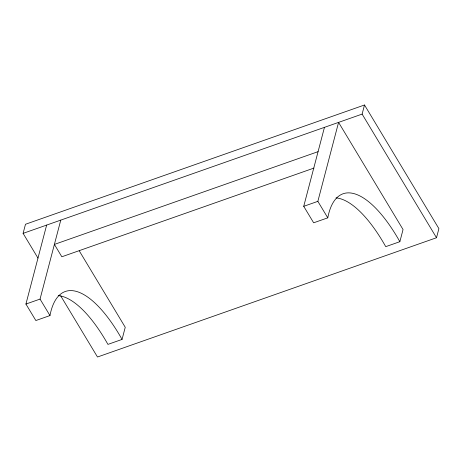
<?xml version="1.0" encoding="UTF-8"?>
<svg xmlns="http://www.w3.org/2000/svg" width="462" height="462" viewBox="0 0 462 462"><rect width="100%" height="100%" fill="white"/><g stroke="black" fill="none" stroke-linecap="round" stroke-linejoin="round"><path stroke-width="0.69" d="M37.976 258.096L23.1 233.368L25.491 224.261L364.506 104.99L438.9 228.632L436.509 237.739L97.494 357.011L60.666 295.807M79.297 250.912L125.242 327.275L122.055 339.42A111.238 41.551 70.6 0 0 49.971 315.569L35.845 320.541L25.924 304.054L46.645 225.086M49.971 315.569L40.05 299.087L60.77 220.12M327.777 217.839L317.856 201.351L338.577 122.384L403.049 229.539L399.861 241.69A111.238 41.551 70.6 0 0 327.777 217.839L313.652 222.805L303.73 206.318L324.451 127.35M436.509 237.739L362.116 114.102L364.506 104.99M23.1 233.368L362.116 114.102M318.075 151.652L54.395 244.415L61.833 256.78L313.958 168.081M25.924 304.054L40.05 299.087M303.73 206.318L317.856 201.351M122.055 339.42L107.929 344.392A111.238 41.551 70.6 0 0 58.218 295.616M399.861 241.69L385.735 246.656A111.238 41.551 70.6 0 0 336.024 197.88"/></g></svg>
